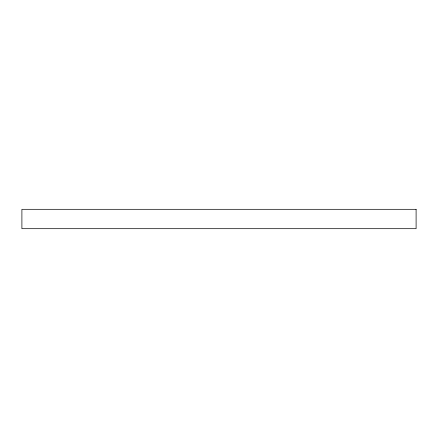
<?xml version="1.0" encoding="UTF-8"?>
<svg xmlns="http://www.w3.org/2000/svg" width="438" height="438" viewBox="0 0 438 438"><rect width="100%" height="100%" fill="white"/><g stroke="black" fill="none" stroke-linecap="round" stroke-linejoin="round"><path stroke-width="0.66" d="M416.1 209.315L21.9 209.315L21.9 228.685L416.1 228.685L416.1 209.315"/></g></svg>
